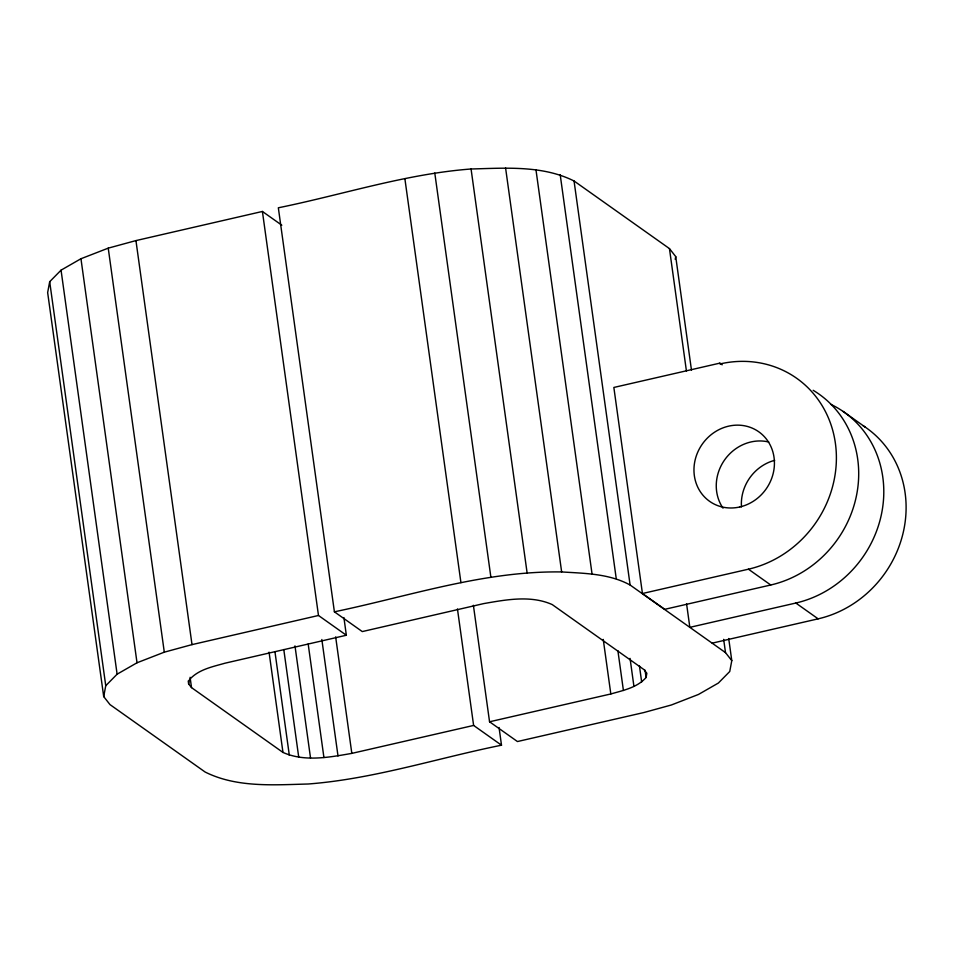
<?xml version="1.0" encoding="UTF-8"?>
<svg xmlns="http://www.w3.org/2000/svg" width="953" height="953" viewBox="0 0 953 953"><rect width="100%" height="100%" fill="white"/><g stroke="black" fill="none" stroke-linecap="round" stroke-linejoin="round"><path stroke-width="1.43" d="M281.814 225.206L262.409 211.459L135.945 240.597L108.237 248.149L80.957 258.739L61.052 270.164L49.687 281.707L47.65 292.571L103.71 696.595L109.988 704.601L205.109 772.013C236.749 787.857 273.761 784.867 308.093 784.009C373.91 778.994 437.093 758.195 501.504 745.198L499.05 727.496M103.71 696.595L105.747 685.731L49.687 281.707M501.504 745.198L473.617 725.436L351.824 753.382C329.416 757.29 304.519 762.078 282.97 752.429L191.517 687.613L188.634 683.944L189.421 679.727C198.331 669.506 212.543 666.755 224.991 663.205L346.356 635.246L343.902 617.544M675.212 259.323L675.725 256.595L669.447 248.59L574.051 180.987C542.4 165.143 505.4 168.133 471.068 168.991C405.466 173.946 342.52 194.757 278.336 207.79L334.396 611.814L362.283 631.577L483.719 603.594C506.031 599.711 530.809 594.982 552.252 604.595L643.978 669.614L646.861 673.283L646.074 677.5C637.247 687.637 623.179 690.401 610.825 693.963L489.556 721.778L473.391 605.286M728.711 638.51L731.785 660.632L729.748 671.496L718.383 683.039L698.478 694.451L671.389 704.982L643.93 712.522L517.443 741.541L489.556 721.778M105.747 685.731L117.112 674.188L137.018 662.776L164.297 652.174L192.006 644.621L318.481 615.483L346.356 635.246M334.396 611.814C409.576 596.185 483.993 570.752 561.651 571.943C584.785 573.384 609.265 573.599 630.112 585.023L725.507 652.626L731.785 660.632M722.183 364.808L719.837 363.141L613.851 387.454L642.441 593.516L664.741 609.324L770.739 584.999A108.165 99.076 -54.7 0 0 856.151 497.192A108.165 99.076 -54.7 0 0 813.171 390.301M642.441 593.516L748.427 569.191A108.165 99.076 -54.7 0 0 835.4 443.348A108.165 99.076 -54.7 0 0 719.956 363.951L719.837 363.141M830.611 404.227A108.165 99.076 -54.7 0 1 882.144 510.641A108.165 99.076 -54.7 0 1 795.838 603.035L689.841 627.348L686.577 603.797M712.153 643.156L818.139 618.842A108.165 99.076 -54.7 0 0 903.218 532.536A108.165 99.076 -54.7 0 0 863.013 425.646M843.095 411.422L865.395 427.23M748.427 569.191L770.739 584.999M795.838 603.035L818.139 618.842M675.725 256.595L691.473 370.145M669.447 248.59L686.422 370.979M723.661 639.356L725.507 652.626M645.05 670.126L646.074 677.5M574.051 180.987L630.112 585.023M639.415 665.754L641.667 681.979M630.052 658.392L633.936 686.41M560.197 174.721L616.257 578.745M617.889 650.685L623.417 690.496M603.249 639.403L610.825 693.963M535.979 169.872L592.039 573.909M505.578 167.919L561.651 571.943M471.068 168.991L527.128 573.015M434.782 173.005L490.855 577.03M404.87 178.628L460.93 582.652M457.452 608.943L473.617 725.436M335.659 636.89L351.824 753.382M262.409 211.459L318.481 615.483M321.84 639.487L338.005 755.979M308.176 643.99L323.925 757.528M294.977 645.884L310.523 757.945M283.791 649.541L298.73 757.182M275 652.09L289.331 755.3M269.056 652.162L282.97 752.429M135.945 240.597L192.006 644.621M190.088 677.297L191.517 687.613M188.229 680.99L188.634 683.944M108.237 248.149L164.297 652.174M80.957 258.739L137.018 662.776M61.052 270.164L117.112 674.188M741.47 506.901A42.587 39.013 -54.7 0 1 774.694 460.323M723.029 508.152A42.587 39.013 -54.7 0 1 724.351 460.275A42.587 39.013 -54.7 0 1 768.749 442.013M739.802 506.972A42.587 39.013 -54.7 0 0 765.902 438.451A42.587 39.013 -54.7 0 0 696.881 454.283A42.587 39.013 -54.7 0 0 739.802 506.972"/></g></svg>
